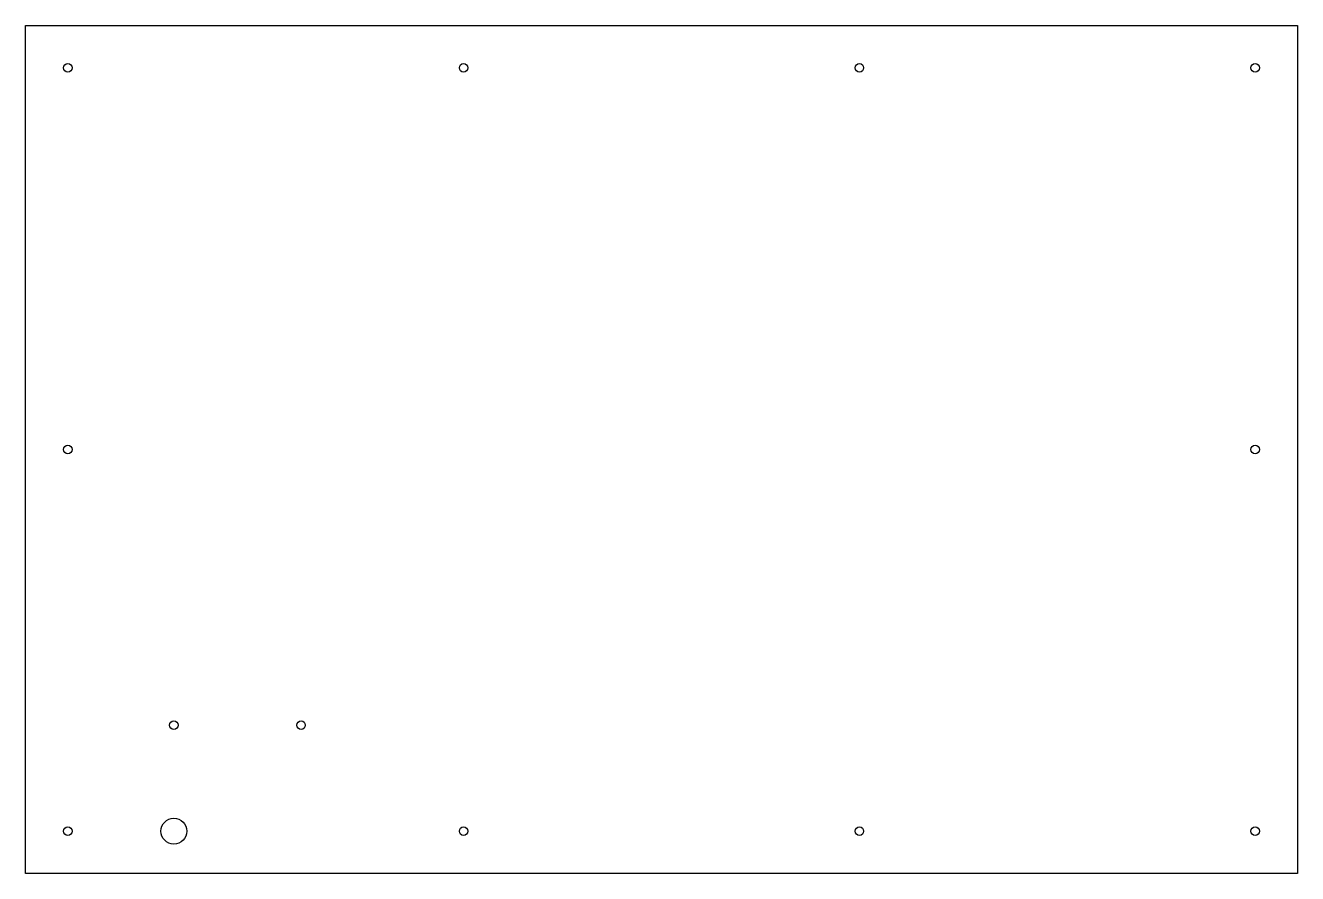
# Model space of a CAD drawing. Header units: millimetres. Extents: x -300 to 300, y -200 to 200.
import ezdxf

# ---------------------------------------------------------------- set-up
doc = ezdxf.new("R2010")
doc.units = ezdxf.units.MM
doc.layers.get('0').update_dxf_attribs({"linetype": 'CONTINUOUS'})

msp = doc.modelspace()

# ---------------------------------------------------------------- linework, layer by layer
for p, q in [((-300, -200), (-300, 200)), ((-300, 200), (300, 200)), ((300, 200), (300, -200)), ((300, -200), (-300, -200))]:
    msp.add_line(p, q)
msp.add_lwpolyline([(-300, 200), (300, 200), (300, -200), (-300, -200)], close=True)
for centre, radius in [((-280, 180), 2), ((-93.33, 180), 2), ((93.33, 180), 2), ((280, 180), 2), ((-280, 0), 2), ((280, 0), 2), ((-230, -130), 2), ((-170, -130), 2), ((-230, -180), 6.1), ((-280, -180), 2), ((-93.33, -180), 2), ((93.33, -180), 2), ((280, -180), 2)]:
    msp.add_circle(centre, radius)

doc.saveas('drawing.dxf')
